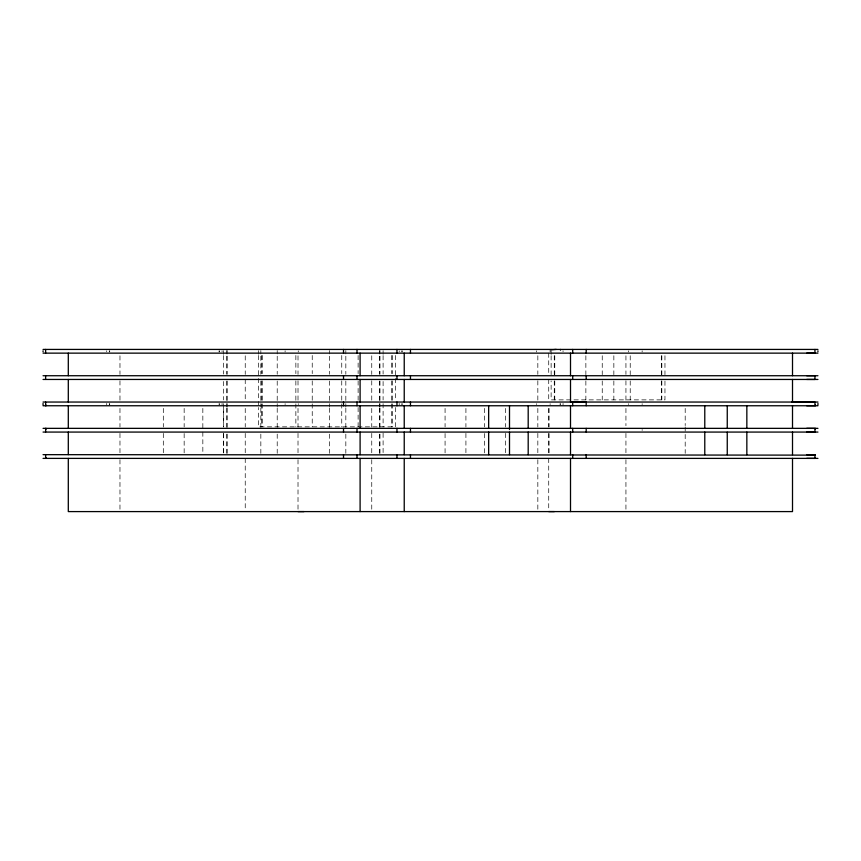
<?xml version="1.0" encoding="UTF-8"?>
<svg xmlns="http://www.w3.org/2000/svg" width="861" height="861" viewBox="0 0 861 861"><rect width="100%" height="100%" fill="white"/><g stroke="black" fill="none" stroke-linecap="round" stroke-linejoin="round"><path stroke-width="0.65" stroke-dasharray="4.3 3.23" d="M223.569 452.908L223.569 433.201M383.102 355.582L383.102 374.061M383.102 354.345L383.102 350.653M395.393 355.475L395.393 377.247M551.126 354.463L551.126 350.685M570.811 399.87L551.126 399.87L551.126 380.949M574.018 399.87L664.961 399.87L664.961 380.949M685.195 408.394L685.195 425.582M685.195 426.895L685.195 453.327M664.961 355.733L664.961 374.643M661.829 355.733L661.829 374.643M661.829 380.949L661.829 399.87M661.323 355.733L661.323 374.643M661.323 380.949L661.323 399.87M642.145 350.814L642.145 351.977M642.145 403.669L642.145 404.595M642.145 429.51L642.145 430.435M630.22 355.733L630.22 374.643M630.22 380.949L630.22 399.87M628.659 350.814L628.659 351.977M628.659 403.669L628.659 404.595M625.936 355.797L625.936 374.406M625.936 380.777L625.936 400.709M625.936 408.415L625.936 425.689M625.936 433.395L625.936 453.327M625.936 459.709L625.936 510.261M613.85 355.733L613.85 374.643M613.85 380.949L613.85 399.87M602.237 355.733L602.237 374.643M602.237 380.949L602.237 399.87M585.867 355.733L585.867 374.643M585.867 380.949L585.867 399.87M563.051 350.814L563.051 351.751M563.051 403.432L563.051 404.831M560.457 403.648L560.457 404.562M560.048 403.669L560.048 404.595M554.764 355.733L554.764 374.643M554.764 380.949L554.764 399.87M554.258 355.733L554.258 374.643M554.258 380.949L554.258 399.87M551.126 355.733L551.126 374.643M550.125 350.814L550.125 351.977M550.125 403.669L550.125 404.595M549.038 408.405L549.038 426.905M549.038 433.513L549.038 453.338M548.726 353.139L548.726 374.352M548.726 379.453L548.726 400.666M548.726 408.415L548.726 426.981M548.726 433.395L548.726 453.284M548.726 458.386L548.726 510.239M537.834 355.765L537.834 374.363M537.834 380.745L537.834 400.677M537.834 408.383L537.834 426.981M537.834 433.363L537.834 453.327M537.834 459.709L537.834 510.272M536.64 350.814L536.64 351.977M536.64 403.669L536.64 404.595M505.45 408.415L505.45 426.981M505.45 433.352L505.45 453.284M484.603 408.405L484.603 426.905M484.603 433.513L484.603 453.338M465.919 408.415L465.919 426.991M465.919 433.363L465.919 453.295M445.072 408.405L445.072 426.905M445.072 433.513L445.072 453.338M402.216 350.814L402.216 351.977M402.216 403.669L402.216 404.595M401.796 350.814L401.796 351.977M401.796 403.669L401.796 404.595M399.213 350.814L399.213 351.751M399.213 403.432L399.213 404.831M395.393 378.453L395.393 400.236M395.393 407.49L395.393 426.852L258.591 426.852L258.591 407.49M392.261 355.475L392.261 373.62M392.261 380.874L392.261 402.657M392.261 403.863L392.261 426.852M391.755 355.475L391.755 373.62M391.755 380.874L391.755 402.657M391.755 403.863L391.755 426.852M383.102 381.455L383.102 399.935M383.102 403.626L383.102 427.034M383.102 433.201L383.102 452.908M379.97 350.556L379.97 353.936M379.97 356.196L379.97 374.266M379.97 381.046L379.97 402.496M379.97 403.626L379.97 407.016M379.97 408.146L379.97 427.347M379.97 434.116L379.97 453.316M379.464 350.556L379.464 353.936M379.464 356.196L379.464 374.266M379.464 381.046L379.464 402.496M379.464 403.626L379.464 407.016M379.464 408.146L379.464 427.347M379.464 434.116L379.464 453.316M371.758 355.797L371.758 374.406M371.758 380.777L371.758 400.709M371.758 408.415L371.758 427.024M371.758 433.395L371.758 453.327M371.758 459.709L371.758 510.272M358.122 355.475L358.122 373.62M358.122 380.874L358.122 400.236M358.122 407.49L358.122 426.852M345.831 350.556L345.831 353.936M345.831 356.196L345.831 374.266M345.831 381.046L345.831 402.496M345.831 403.626L345.831 407.016M345.831 408.146L345.831 427.347M345.831 434.116L345.831 453.316M341.752 355.475L341.752 373.62M341.752 380.874L341.752 402.657M341.752 403.863L341.752 426.852M329.462 350.556L329.462 353.936M329.462 356.196L329.462 374.266M329.462 381.046L329.462 402.496M329.462 403.626L329.462 407.016M329.462 408.146L329.462 427.347M329.462 434.116L329.462 453.316M312.231 355.475L312.231 373.62M312.231 380.874L312.231 402.657M312.231 403.863L312.231 426.852M298.261 350.814L298.261 351.977M298.261 403.669L298.261 404.595M298.014 355.797L298.014 374.395M298.014 380.777L298.014 400.699M298.014 408.415L298.014 427.013M298.014 433.395L298.014 453.327M298.014 459.709L298.014 510.261M295.861 355.475L295.861 373.62M295.861 380.874L295.861 402.657M295.861 403.863L295.861 426.852M285.109 350.814L285.109 351.977M285.109 403.669L285.109 404.595M277.21 350.556L277.21 353.936M277.21 356.196L277.21 374.266M277.21 381.046L277.21 402.496M277.21 403.626L277.21 407.016M277.21 408.146L277.21 427.347M277.21 434.116L277.21 453.316M262.239 355.475L262.239 373.62M262.239 380.874L262.239 402.657M262.239 403.863L262.239 426.852M261.733 355.475L261.733 373.62M261.733 380.874L261.733 402.657M261.733 403.863L261.733 426.852M260.84 350.556L260.84 353.936M260.84 356.196L260.84 374.266M260.84 381.046L260.84 402.496M260.84 403.626L260.84 407.016M260.84 408.146L260.84 427.347M260.84 434.116L260.84 453.316M258.591 350.631L258.591 354.258M258.591 355.475L258.591 377.247M258.591 378.453L258.591 400.236M258.591 401.441L258.591 405.068M245.234 355.797L245.234 374.406M245.234 379.453L245.234 400.709M245.234 408.415L245.234 427.024M245.234 433.395L245.234 453.327M245.234 458.386L245.234 510.272M227.218 350.556L227.218 353.936M227.218 356.196L227.218 374.266M227.218 381.046L227.218 402.496M227.218 403.626L227.218 407.016M227.218 408.146L227.218 427.347M227.218 434.116L227.218 453.316M226.712 350.556L226.712 353.936M226.712 356.196L226.712 374.266M226.712 381.046L226.712 402.496M226.712 403.626L226.712 407.016M226.712 408.146L226.712 427.347M226.712 434.116L226.712 453.316M223.688 408.405L223.688 426.905M223.688 433.513L223.688 453.338M223.569 350.653L223.569 354.345M223.569 355.582L223.569 374.061M223.569 381.455L223.569 399.935M223.569 403.626L223.569 427.034M222.063 350.814L222.063 351.751M222.063 403.432L222.063 404.831M219.48 350.814L219.48 351.977M219.48 403.669L219.48 404.595M219.06 350.814L219.06 351.977M219.06 403.669L219.06 404.595M202.841 408.415L202.841 428.347M202.841 432.071L202.841 453.327M184.157 408.405L184.157 426.905M184.157 433.513L184.157 453.338M163.31 408.415L163.31 427.024M163.31 433.395L163.31 453.327M119.97 355.797L119.97 374.406M119.97 380.777L119.97 400.709M119.97 408.415L119.97 427.024M119.97 433.395L119.97 453.327M119.97 459.709L119.97 510.272M109.713 350.814L109.713 351.977M109.713 403.669L109.713 404.595M109.293 350.814L109.293 351.977M109.293 403.669L109.293 404.595M106.71 350.814L106.71 351.751M106.71 403.432L106.71 404.831"/><path stroke-width="1.29" d="M556.217 349.405L550.125 349.889M43.05 349.426L817.95 349.426M43.05 353.139L817.95 353.139M43.05 375.73L817.95 375.73M43.05 379.453L817.95 379.453M43.05 402.044L586.19 402.044L586.19 405.757M791.668 402.044L817.95 402.044M43.05 405.757L817.95 405.757M43.05 428.347L817.95 428.347M43.05 432.071L817.95 432.071M43.05 454.662L815.356 455.125M43.05 458.386L817.95 458.386M806.714 353.128L814.947 353.139L814.947 349.426M806.714 375.719L814.947 375.73L814.947 379.453L806.714 379.432M806.714 405.746L814.947 405.757L814.947 402.044L570.509 402.044L570.509 379.453M806.714 428.337L814.947 428.347L814.947 432.071L806.714 432.061M806.714 454.64L814.947 454.662L814.947 458.386L806.714 458.364M298.014 511.595L303.998 511.595M548.726 511.574L554.344 511.595M817.95 350.814L817.95 351.751M817.95 403.432L817.95 404.831M815.356 405.068L815.356 405.757M815.356 428.347L815.356 429.284M815.356 457.686L815.356 458.386M792.507 353.128L792.507 375.719M792.507 379.432L792.507 402.022M792.507 405.746L792.507 428.337M792.507 432.061L792.507 454.651M792.507 458.364L792.507 511.585L68.299 511.595L68.299 458.386M746.842 405.746L746.842 428.337M746.842 432.061L746.842 454.651M727.254 405.757L727.254 428.218M727.254 432.19L727.254 454.651M704.782 405.757L704.782 428.347M704.782 432.061L704.782 454.651M586.19 349.426L586.19 353.139M586.19 375.73L586.19 379.453M586.19 428.347L586.19 432.071M586.19 454.662L586.19 458.386M572.694 349.426L572.694 353.139M572.694 375.73L572.694 379.453M572.694 402.044L572.694 405.757M572.694 428.347L572.694 432.071M572.694 454.662L572.694 458.386M570.509 353.139L570.509 375.73M570.509 405.757L570.509 428.347M570.509 432.071L570.509 454.662M570.509 458.375L570.509 511.595M560.457 349.426L560.457 350.115M528.191 405.757L528.191 428.347M528.191 432.071L528.191 454.662M509.508 405.757L509.508 429.553M509.508 432.19L509.508 454.662M488.661 405.757L488.661 428.347M488.661 432.071L488.661 454.662M410.46 349.426L410.46 353.139M410.46 375.73L410.46 379.453M410.46 402.044L410.46 405.757M410.46 428.347L410.46 432.071M410.46 454.662L410.46 458.386M404.229 353.139L404.229 375.73M404.229 379.453L404.229 402.044M404.229 405.757L404.229 428.347M404.229 432.071L404.229 454.662M404.229 458.386L404.229 511.595M396.964 349.426L396.964 353.139M396.964 375.73L396.964 379.453M396.964 402.044L396.964 405.757M396.964 428.347L396.964 432.071M396.964 454.662L396.964 458.386M360.102 353.139L360.102 375.73M360.102 379.453L360.102 402.044M360.102 405.757L360.102 428.347M360.102 432.071L360.102 454.662M360.102 458.386L360.102 511.595M357.003 349.426L357.003 353.139M357.003 375.73L357.003 379.453M357.003 402.044L357.003 405.757M357.003 428.347L357.003 432.071M357.003 454.662L357.003 458.386M343.517 349.426L343.517 353.139M343.517 375.73L343.517 379.453M343.517 402.044L343.517 405.757M343.517 428.347L343.517 432.071M343.517 454.662L343.517 458.386M68.299 353.139L68.299 375.73M68.299 379.453L68.299 402.044M68.299 405.757L68.299 428.347M68.299 432.071L68.299 454.662M46.053 405.068L46.053 405.757M46.053 428.347L46.053 429.284M46.053 457.686L46.053 458.386M45.633 349.426L45.633 353.139M45.633 375.73L45.633 379.453M45.633 402.044L45.633 405.757M45.633 428.347L45.633 432.071M45.633 454.662L45.633 458.386M43.05 350.814L43.05 351.751M43.05 403.432L43.05 404.831M815.119 454.651A9.46 2.379 -20 0 1 814.872 454.802"/></g></svg>
